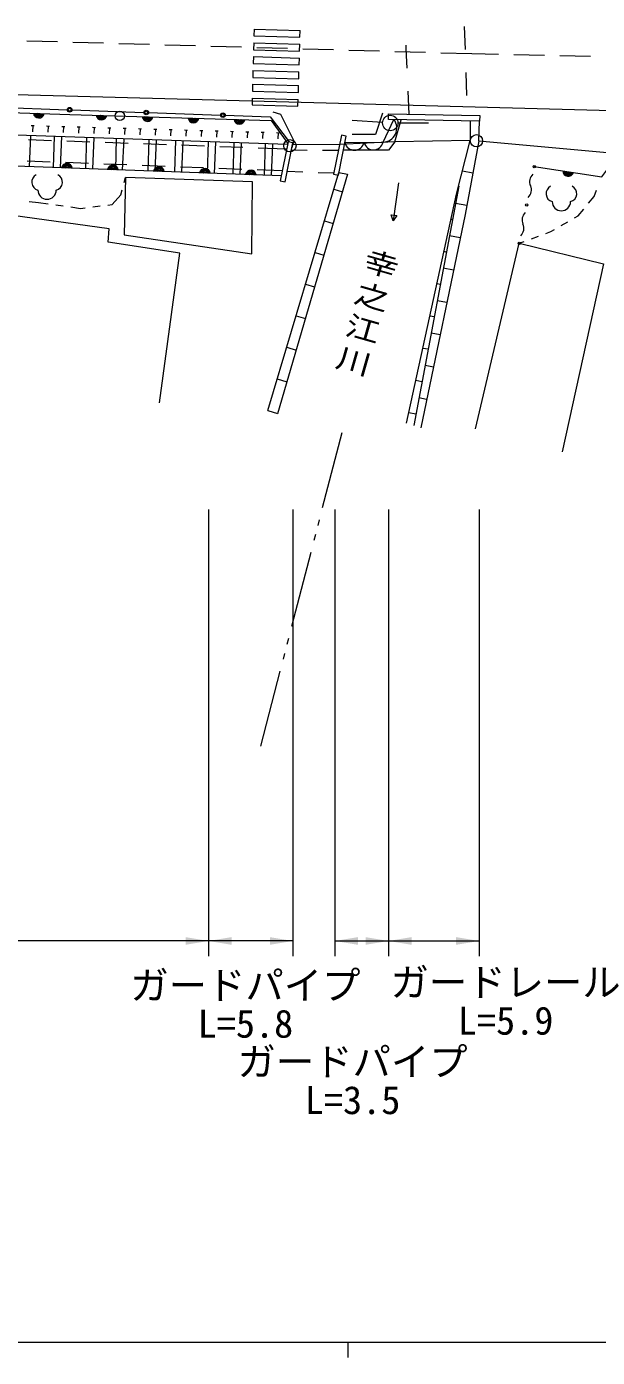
# Model space of a CAD drawing. Units: millimetres, scale not verified. Extents: x 40000 to 680000, y 20000 to 380000.
# Drawn here: x 347049 to 384262, y 204000 to 290751 of the extents above; entities that cross this region are included whole.
import ezdxf
from ezdxf.enums import TextEntityAlignment as Align

# ---------------------------------------------------------------- set-up
doc = ezdxf.new("R2010")
doc.units = ezdxf.units.MM
doc.header["$LTSCALE"] = 1000
doc.linetypes.add('CHAIN', pattern=[18.5, 12, -1.5, 3.5, -1.5])
for name, color, linetype, lineweight in [('M-BGD', 7, 'Continuous', 13), ('M-BMK', 2, 'CHAIN', 13), ('M-BMK-OTRS', 5, 'Continuous', 13), ('M-BMK-ROW', 30, 'Continuous', 13), ('M-STR-HTXT', 7, 'Continuous', 13), ('M-STR-STR1', 1, 'Continuous', 13), ('M-STR-STRC', 7, 'Continuous', 13), ('M-TTL-BAND', 7, 'Continuous', 13)]:
    doc.layers.add(name, color=color, linetype=linetype, lineweight=lineweight)
doc.styles.add('@ＭＳ ゴシック', font='')
doc.styles.add('ＭＳ ゴシック', font='')
doc.styles.get('@ＭＳ ゴシック').set_extended_font_data('@MS Gothic')
doc.styles.get('ＭＳ ゴシック').set_extended_font_data('MS Gothic')

# ---------------------------------------------------------------- blocks, each defined once
blk = doc.blocks.new('filled_arrow')
at = {"color": 0, "linetype": 'Continuous', "lineweight": -2}
blk.add_solid([(7.5, 1.25), (0, 0), (7.5, -1.25)], dxfattribs=at)

msp = doc.modelspace()

# ---------------------------------------------------------------- linework, layer by layer
at = {"layer": 'M-BGD'}
for p, q in [((361887, 290591), (361874, 290141)), ((361874, 290141), (364873, 290054)), ((361887, 290591), (364886, 290504)), ((364873, 290054), (364886, 290504)), ((361861, 289691), (361848, 289241)), ((361848, 289241), (364847, 289154)), ((361861, 289691), (364860, 289604)), ((364847, 289154), (364860, 289604)), ((361835, 288792), (361822, 288342)), ((361822, 288342), (364821, 288255)), ((361835, 288792), (364834, 288705)), ((364821, 288255), (364834, 288705)), ((361809, 287892), (361796, 287442)), ((361796, 287442), (364795, 287355)), ((361809, 287892), (364808, 287805)), ((364795, 287355), (364808, 287805)), ((361783, 286992), (361770, 286543)), ((361770, 286543), (364768, 286456)), ((361783, 286992), (364781, 286905)), ((364768, 286456), (364781, 286905)), ((345005, 285502), (349702, 285336)), ((361757, 286093), (361744, 285643)), ((361744, 285643), (364742, 285556)), ((361757, 286093), (364755, 286006)), ((364742, 285556), (364755, 286006)), ((350002, 285325), (354699, 285159)), ((354999, 285148), (359696, 284982)), ((359996, 284971), (362939, 284867)), ((362939, 284867), (364160, 283232)), ((363096, 285200), (363600, 285036)), ((363600, 285036), (364476, 283316)), ((370260, 284499), (368264, 284623)), ((370260, 285099), (369802, 283716)), ((371051, 283235), (371473, 284677)), ((375976, 284593), (375963, 283321)), ((376538, 283312), (376582, 284582)), ((347348, 284302), (347548, 284296)), ((347448, 284299), (347437, 283899)), ((348348, 284273), (348548, 284268)), ((348448, 284270), (348436, 283871)), ((349348, 284245), (349547, 284239)), ((349448, 284242), (349436, 283842)), ((350347, 284216), (350547, 284210)), ((350447, 284213), (350436, 283813)), ((351347, 284187), (351547, 284181)), ((351447, 284184), (351435, 283784)), ((352346, 284158), (352546, 284153)), ((352446, 284156), (352435, 283756)), ((353346, 284130), (353546, 284124)), ((353446, 284127), (353434, 283727)), ((354346, 284101), (354545, 284095)), ((354445, 284098), (354434, 283698)), ((355345, 284072), (355545, 284066)), ((355445, 284069), (355434, 283670)), ((356345, 284043), (356545, 284038)), ((356445, 284041), (356433, 283641)), ((357344, 284015), (357544, 284009)), ((357444, 284012), (357433, 283612)), ((358344, 283986), (358544, 283980)), ((358444, 283983), (358432, 283583)), ((359343, 283957), (359543, 283952)), ((359443, 283954), (359432, 283555)), ((360343, 283929), (360543, 283923)), ((360443, 283926), (360432, 283526)), ((361343, 283900), (361543, 283894)), ((361443, 283897), (361431, 283497)), ((362342, 283871), (362542, 283865)), ((362442, 283868), (362431, 283468)), ((363342, 283842), (363538, 283837)), ((363440, 283840), (363428, 283440)), ((369802, 283716), (368266, 283709)), ((371259, 284468), (373259, 284468)), ((348663, 283311), (347164, 283364)), ((347303, 283650), (347211, 281621)), ((348803, 281563), (348865, 283595)), ((349326, 283579), (349234, 281547)), ((351162, 283224), (349663, 283276)), ((350913, 281486), (350976, 283521)), ((351436, 283505), (351344, 281471)), ((353660, 283136), (352161, 283188)), ((352857, 281415), (352919, 283453)), ((353379, 283437), (353288, 281400)), ((356159, 283048), (354660, 283101)), ((354983, 281338), (355046, 283378)), ((355506, 283362), (355414, 281322)), ((356711, 281275), (356774, 283318)), ((357234, 283301), (357142, 281259)), ((358657, 282960), (357158, 283013)), ((358840, 281197), (358903, 283243)), ((359363, 283227), (359271, 281182)), ((361156, 282872), (359657, 282925)), ((360522, 281136), (360585, 283184)), ((361045, 283168), (360953, 281120)), ((364004, 282772), (362155, 282837)), ((362567, 281062), (362630, 283112)), ((363090, 283096), (362998, 281046)), ((364476, 283316), (364312, 282812)), ((347094, 282004), (348593, 281946)), ((364320, 282715), (365347, 282707)), ((366347, 282699), (367375, 282692)), ((363652, 281022), (344698, 281713)), ((349592, 281908), (351091, 281850)), ((352090, 281812), (353589, 281755)), ((354589, 281716), (356087, 281659)), ((357087, 281620), (358586, 281563)), ((359585, 281524), (361084, 281467)), ((362083, 281429), (363721, 281366)), ((362776, 265725), (367410, 281237)), ((367974, 281138), (363407, 265516)), ((364042, 281331), (365060, 281290)), ((366059, 281250), (367077, 281209)), ((367410, 281237), (367974, 281138)), ((376141, 281199), (375463, 281326)), ((353406, 280596), (353495, 280917)), ((371301, 280566), (370948, 278091)), ((375218, 280351), (372289, 264750)), ((375205, 280281), (375201, 280282)), ((347209, 279349), (347820, 279294)), ((352636, 279153), (353183, 279794)), ((353183, 279794), (353272, 280115)), ((367084, 280145), (367635, 279981)), ((383689, 279243), (384053, 279684)), ((384053, 279684), (384213, 280089)), ((347820, 279294), (348453, 279204)), ((348948, 279134), (349443, 279063)), ((349938, 278993), (350572, 278903)), ((350572, 278903), (350859, 278938)), ((351356, 278998), (351852, 279058)), ((352348, 279118), (352636, 279153)), ((370948, 278091), (370816, 278489)), ((370816, 278489), (371187, 278436)), ((375744, 279086), (375007, 279225)), ((383005, 278417), (383370, 278858)), ((366469, 278085), (367032, 277917)), ((371187, 278436), (370948, 278091)), ((374808, 278168), (374728, 278183)), ((381898, 277776), (382330, 278027)), ((382763, 278277), (383005, 278417)), ((375318, 276979), (374610, 277111)), ((379165, 276626), (379490, 276746)), ((379960, 276919), (380429, 277092)), ((380898, 277265), (381223, 277385)), ((381223, 277385), (381465, 277526)), ((365853, 276025), (366429, 275853)), ((374412, 276055), (374268, 276082)), ((374880, 274873), (374213, 274998)), ((365238, 273965), (365825, 273790)), ((374015, 273942), (373809, 273980)), ((374443, 272768), (373816, 272885)), ((364623, 271905), (365222, 271726)), ((373618, 271829), (373350, 271879)), ((374005, 270662), (373420, 270772)), ((364007, 269845), (364619, 269662)), ((373221, 269716), (372891, 269778)), ((373568, 268557), (373023, 268659)), ((363392, 267785), (364015, 267599)), ((372824, 267603), (372432, 267676)), ((373130, 266451), (372626, 266546)), ((362776, 265725), (363412, 265535)), ((372427, 265490), (371973, 265575)), ((367599, 264271), (366329, 259381)), ((366128, 258607), (366028, 258219)), ((365877, 257639), (365776, 257252)), ((365575, 256477), (364318, 251638)), ((364117, 250863), (364017, 250476)), ((363866, 249896), (363765, 249508)), ((363564, 248734), (362295, 243844))]:
    msp.add_line(p, q, dxfattribs=at)
for points in [[(336815, 285447), (349866, 285031), (362989, 284627), (364074, 283123)], [(367802, 283186), (370294, 283223), (370999, 284686)], [(371051, 283235), (370644, 282703), (367702, 282688)], [(371827, 264908), (375085, 279818), (375963, 283321)], [(376538, 283312), (375633, 278497), (372744, 264595)], [(380147, 281624), (384556, 280958), (386061, 282964), (394998, 280552)], [(352373, 276709), (352435, 277570), (346148, 278443), (344512, 277932), (339481, 278698), (337938, 269243)], [(355714, 266232), (357038, 275975), (352373, 276709)], [(376314, 264534), (379165, 276626), (384664, 275294), (381966, 263040)]]:
    msp.add_lwpolyline(points, dxfattribs=at)
for points in [[(370648, 285074), (376590, 284963), (376582, 284582), (370641, 284693)], [(364099, 283244), (363588, 280700), (363902, 280637), (364413, 283181)], [(367572, 283671), (367061, 281127), (367376, 281064), (367886, 283608)], [(361784, 280637), (353495, 280917), (353420, 277169), (361743, 275932)]]:
    msp.add_lwpolyline(points, close=True, dxfattribs=at)
for centre, radius in [((349852, 285331), 150), ((349852, 285331), 120), ((349852, 285331), 100), ((354849, 285154), 150), ((354849, 285154), 120), ((354849, 285154), 100), ((359846, 284977), 150), ((359846, 284977), 120), ((359846, 284977), 100), ((370759, 284468), 500), ((380147, 281624), 75), ((379656, 279125), 75), ((379165, 276626), 75)]:
    msp.add_circle(centre, radius, dxfattribs=at)
for centre, radius, start, end in [((347840, 285150), 354, 186.97258, 349.37776), ((347840, 285150), 283, 189.19662, 347.15372), ((347840, 285150), 212, 192.94294, 343.40739), ((347840, 285150), 142, 200.65467, 335.69566), ((347840, 285150), 100, 210.97233, 325.378), ((351932, 285022), 354, 187.03423, 349.43941), ((351932, 285022), 283, 189.25827, 347.21537), ((351932, 285022), 212, 193.0046, 343.46904), ((351932, 285022), 142, 200.71633, 335.75731), ((351932, 285022), 100, 211.03399, 325.43965), ((354930, 284929), 354, 187.03423, 349.43941), ((354930, 284929), 283, 189.25827, 347.21537), ((354930, 284929), 212, 193.0046, 343.46904), ((354930, 284929), 142, 200.71633, 335.75731), ((354930, 284929), 100, 211.03399, 325.43965), ((357929, 284837), 354, 187.03423, 349.43941), ((357929, 284837), 283, 189.25827, 347.21537), ((357929, 284837), 212, 193.0046, 343.46904), ((357929, 284837), 142, 200.71633, 335.75731), ((357929, 284837), 100, 211.03399, 325.43965), ((360927, 284745), 354, 187.03423, 349.43941), ((360927, 284745), 283, 189.25827, 347.21537), ((360927, 284745), 212, 193.0046, 343.46904), ((360927, 284745), 142, 200.71633, 335.75731), ((360927, 284745), 100, 211.03399, 325.43965), ((370277, 284132), 910, 271.05789, 37.53865), ((368423, 283334), 638, 193.3502, 348.315), ((369669, 283352), 638, 193.3502, 348.315), ((347918, 280613), 536, 116.08703, 255.33416), ((348847, 280613), 536, 284.66584, 63.91297), ((349676, 281477), 354, 6.71043, 169.1156), ((349676, 281477), 283, 8.93447, 166.89157), ((349676, 281477), 212, 12.68079, 163.14524), ((349676, 281477), 142, 20.39252, 155.43351), ((349676, 281477), 100, 30.71018, 145.11585), ((352674, 281368), 354, 6.71043, 169.1156), ((352674, 281368), 283, 8.93447, 166.89157), ((352674, 281368), 212, 12.68079, 163.14524), ((352674, 281368), 142, 20.39252, 155.43351), ((352674, 281368), 100, 30.71018, 145.11585), ((355672, 281259), 354, 6.71043, 169.1156), ((355672, 281259), 283, 8.93447, 166.89157), ((355672, 281259), 212, 12.68079, 163.14524), ((355672, 281259), 142, 20.39252, 155.43351), ((355672, 281259), 100, 30.71018, 145.11585), ((358670, 281149), 354, 6.71043, 169.1156), ((358670, 281149), 283, 8.93447, 166.89157), ((358670, 281149), 212, 12.68079, 163.14524), ((358670, 281149), 142, 20.39252, 155.43351), ((358670, 281149), 100, 30.71018, 145.11585), ((361668, 281040), 354, 6.71043, 169.1156), ((361668, 281040), 283, 8.93447, 166.89157), ((361668, 281040), 212, 12.68079, 163.14524), ((361668, 281040), 142, 20.39252, 155.43351), ((361668, 281040), 100, 30.71018, 145.11585), ((380501, 280651), 660, 133.0583, 204.72624), ((382359, 281345), 354, 180.21587, 342.62105), ((382359, 281345), 283, 182.43991, 340.39701), ((382359, 281345), 212, 186.18624, 336.65068), ((382359, 281345), 142, 193.89797, 328.93896), ((382359, 281345), 100, 204.21563, 318.62129), ((379301, 280098), 660, 313.0583, 24.72624), ((381449, 279861), 536, 116.08703, 255.33416), ((382378, 279861), 536, 284.66584, 63.91297), ((348383, 280095), 600, 180, 0), ((381913, 279342), 600, 180, 0), ((380011, 278152), 660, 133.0583, 204.72624), ((378811, 277599), 660, 313.0583, 24.72624)]:
    msp.add_arc(centre, radius, start, end, dxfattribs=at)
at = {"layer": 'M-BMK'}
for p, q in [((349068, 289754), (347069, 289812)), ((352067, 289667), (350068, 289725)), ((355066, 289580), (353066, 289638)), ((358064, 289493), (356065, 289551)), ((361063, 289406), (359064, 289464)), ((364062, 289319), (362063, 289377)), ((367060, 289232), (365061, 289290)), ((370059, 289145), (368060, 289203)), ((373058, 289058), (371059, 289116)), ((376075, 288970), (374058, 289029)), ((377821, 288933), (376075, 288970)), ((380820, 288868), (378820, 288911)), ((383819, 288803), (381820, 288846))]:
    msp.add_line(p, q, dxfattribs=at)
at = {"layer": 'M-BMK-OTRS'}
msp.add_lwpolyline([(336618, 286589), (386817, 285237), (397714, 285034), (420208, 284460), (426587, 284300), (437829, 284019), (518618, 281884), (573103, 280303)], dxfattribs=at)
at = {"layer": 'M-BMK-ROW'}
msp.add_line((364062, 283062), (344029, 283765), dxfattribs=at)
for points in [[(375963, 283321), (371051, 283235), (367449, 283058), (364386, 283044)], [(376538, 283312), (399983, 281174), (435717, 281079), (468620, 280292), (507955, 279470), (515201, 279441), (547787, 279293), (549601, 267252)]]:
    msp.add_lwpolyline(points, dxfattribs=at)
for centre in [(376378, 283308), (364216, 282982)]:
    msp.add_circle(centre, 400, dxfattribs=at)
at = {"layer": 'M-STR-HTXT'}
for p, q in [((358913, 259278), (358913, 230145)), ((364413, 259278), (364413, 230145)), ((367148, 259278), (367148, 230145)), ((370648, 259278), (370648, 230145)), ((376548, 259278), (376548, 230145)), ((358913, 231145), (313913, 231145)), ((364413, 231145), (358913, 231145)), ((367148, 231145), (370648, 231145)), ((370648, 231145), (376548, 231145))]:
    msp.add_line(p, q, dxfattribs=at)
at = {"layer": 'M-STR-STR1'}
for p, q in [((375567, 290751), (375632, 289252)), ((371801, 289272), (371792, 289545)), ((371858, 288046), (371801, 289272)), ((375685, 287753), (375734, 286254)), ((371996, 285049), (371927, 286548))]:
    msp.add_line(p, q, dxfattribs=at)
at = {"layer": 'M-STR-STRC'}
msp.add_circle((353124, 284931), 305, dxfattribs=at)
at = {"layer": 'M-TTL-BAND'}
for p, q in [((40000, 205000), (579000, 205000)), ((368000, 205000), (368000, 204000))]:
    msp.add_line(p, q, dxfattribs=at)

# ---------------------------------------------------------------- block references
at = {"layer": 'M-STR-HTXT', "xscale": 200, "yscale": 200, "rotation": 180}
for p in [(358913, 231145), (364413, 231145), (370648, 231145), (376548, 231145)]:
    msp.add_blockref('filled_arrow', p, dxfattribs=at)
at = {"layer": 'M-STR-HTXT', "xscale": 200, "yscale": 200}
for p in [(358913, 231145), (367148, 231145), (370648, 231145)]:
    msp.add_blockref('filled_arrow', p, dxfattribs=at)

# ---------------------------------------------------------------- texts
at = {"layer": 'M-BGD', "style": '@ＭＳ ゴシック', "width": 0.8}
for s, p in [('幸', (370159, 275287)), ('之', (369557, 273181)), ('江', (368956, 271074)), ('川', (368354, 268968))]:
    msp.add_text(s, height=1650, rotation=254.055, dxfattribs=at).set_placement(p, align=Align.MIDDLE_CENTER)
at = {"layer": 'M-STR-HTXT', "style": 'ＭＳ ゴシック'}
for s, p in [('ガードパイプ', (361315, 226790)), ('ガードレール', (378279, 226988)), ('L=5.8', (361315, 224290)), ('L=5.9', (378279, 224488)), ('ガードパイプ', (368299, 221810)), ('L=3.5', (368299, 219310))]:
    msp.add_text(s, height=1833, dxfattribs=at).set_placement(p, align=Align.BOTTOM_CENTER)

doc.saveas('drawing.dxf')
